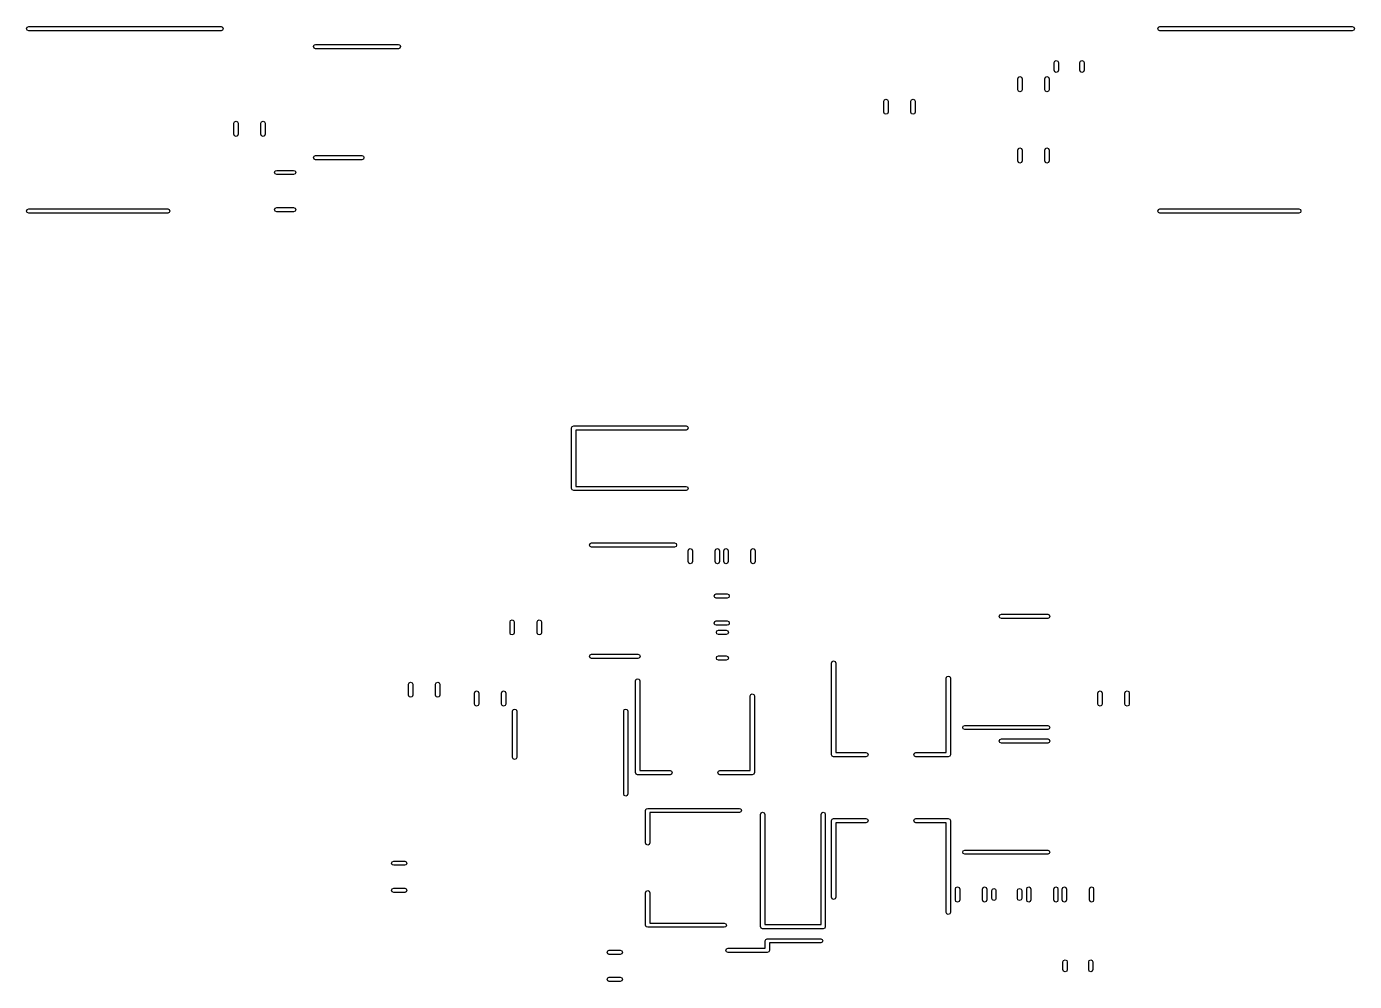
# Model space of a CAD drawing. Extents: x -2.59 to 3.11, y -1.11 to 1.37.
# Drawn here: x -1.191 to 0.276, y 0.091 to 1.146 of the extents above; entities that cross this region are included whole.
import ezdxf

# ---------------------------------------------------------------- set-up
doc = ezdxf.new("R2010")
doc.units = 0
doc.header["$MEASUREMENT"] = 0
doc.layers.add('BLACK', color=7, linetype='CONTINUOUS')

msp = doc.modelspace()

# ---------------------------------------------------------------- linework, layer by layer
at = {"layer": 'BLACK', "linetype": 'CONTINUOUS'}
for p, q in [((-1.1913, 1.1441), (-1.1906, 1.1458)), ((-1.1906, 1.1458), (-1.189, 1.1465)), ((-1.189, 1.1465), (-0.9764, 1.1465)), ((-0.9764, 1.1465), (-0.9747, 1.1458)), ((-0.9747, 1.1458), (-0.974, 1.1441)), ((0.0587, 1.1441), (0.0594, 1.1458)), ((0.0594, 1.1458), (0.061, 1.1465)), ((0.061, 1.1465), (0.2736, 1.1465)), ((0.2736, 1.1465), (0.2753, 1.1458)), ((0.2753, 1.1458), (0.276, 1.1441)), ((-1.1906, 1.1424), (-1.1913, 1.1441)), ((-1.189, 1.1417), (-1.1906, 1.1424)), ((-0.9764, 1.1417), (-1.189, 1.1417)), ((-0.9747, 1.1424), (-0.9764, 1.1417)), ((-0.974, 1.1441), (-0.9747, 1.1424)), ((0.0594, 1.1424), (0.0587, 1.1441)), ((0.061, 1.1417), (0.0594, 1.1424)), ((0.2736, 1.1417), (0.061, 1.1417)), ((0.2753, 1.1424), (0.2736, 1.1417)), ((0.276, 1.1441), (0.2753, 1.1424)), ((-0.8744, 1.1244), (-0.8737, 1.1261)), ((-0.8737, 1.1227), (-0.8744, 1.1244)), ((-0.8737, 1.1261), (-0.872, 1.1268)), ((-0.872, 1.122), (-0.8737, 1.1227)), ((-0.872, 1.1268), (-0.7805, 1.1268)), ((-0.7805, 1.122), (-0.872, 1.122)), ((-0.7805, 1.1268), (-0.7788, 1.1261)), ((-0.7788, 1.1227), (-0.7805, 1.122)), ((-0.7788, 1.1261), (-0.7782, 1.1244)), ((-0.7782, 1.1244), (-0.7788, 1.1227)), ((-0.0559, 1.1066), (-0.0552, 1.1083)), ((-0.0559, 1.0981), (-0.0559, 1.1066)), ((-0.0552, 1.1083), (-0.0535, 1.109)), ((-0.0535, 1.109), (-0.0519, 1.1083)), ((-0.0519, 1.1083), (-0.0512, 1.1066)), ((-0.0512, 1.1066), (-0.0512, 1.0981)), ((-0.0276, 1.1066), (-0.0269, 1.1083)), ((-0.0276, 1.0981), (-0.0276, 1.1066)), ((-0.0269, 1.1083), (-0.0252, 1.109)), ((-0.0252, 1.109), (-0.0235, 1.1083)), ((-0.0235, 1.1083), (-0.0228, 1.1066)), ((-0.0228, 1.1066), (-0.0228, 1.0981)), ((-0.0961, 1.0887), (-0.0954, 1.0904)), ((-0.0961, 1.0766), (-0.0961, 1.0887)), ((-0.0954, 1.0904), (-0.0937, 1.0911)), ((-0.0937, 1.0911), (-0.092, 1.0904)), ((-0.092, 1.0904), (-0.0913, 1.0887)), ((-0.0913, 1.0887), (-0.0913, 1.0766)), ((-0.0661, 1.0887), (-0.0654, 1.0904)), ((-0.0661, 1.0766), (-0.0661, 1.0887)), ((-0.0654, 1.0904), (-0.0638, 1.0911)), ((-0.0638, 1.0911), (-0.0621, 1.0904)), ((-0.0621, 1.0904), (-0.0614, 1.0887)), ((-0.0614, 1.0887), (-0.0614, 1.0766)), ((-0.0552, 1.0964), (-0.0559, 1.0981)), ((-0.0535, 1.0958), (-0.0552, 1.0964)), ((-0.0519, 1.0964), (-0.0535, 1.0958)), ((-0.0512, 1.0981), (-0.0519, 1.0964)), ((-0.0269, 1.0964), (-0.0276, 1.0981)), ((-0.0252, 1.0958), (-0.0269, 1.0964)), ((-0.0235, 1.0964), (-0.0252, 1.0958)), ((-0.0228, 1.0981), (-0.0235, 1.0964)), ((-0.0954, 1.075), (-0.0961, 1.0766)), ((-0.0937, 1.0743), (-0.0954, 1.075)), ((-0.092, 1.075), (-0.0937, 1.0743)), ((-0.0913, 1.0766), (-0.092, 1.075)), ((-0.0654, 1.075), (-0.0661, 1.0766)), ((-0.0638, 1.0743), (-0.0654, 1.075)), ((-0.0621, 1.075), (-0.0638, 1.0743)), ((-0.0614, 1.0766), (-0.0621, 1.075)), ((-0.2441, 1.0639), (-0.2434, 1.0656)), ((-0.2441, 1.0518), (-0.2441, 1.0639)), ((-0.2434, 1.0656), (-0.2417, 1.0663)), ((-0.2417, 1.0663), (-0.2401, 1.0656)), ((-0.2401, 1.0656), (-0.2394, 1.0639)), ((-0.2394, 1.0639), (-0.2394, 1.0518)), ((-0.2142, 1.0639), (-0.2135, 1.0656)), ((-0.2142, 1.0518), (-0.2142, 1.0639)), ((-0.2135, 1.0656), (-0.2118, 1.0663)), ((-0.2118, 1.0663), (-0.2101, 1.0656)), ((-0.2101, 1.0656), (-0.2094, 1.0639)), ((-0.2094, 1.0639), (-0.2094, 1.0518)), ((-0.9615, 1.0412), (-0.9598, 1.0419)), ((-0.9598, 1.0419), (-0.9582, 1.0412)), ((-0.9316, 1.0412), (-0.9299, 1.0419)), ((-0.9299, 1.0419), (-0.9283, 1.0412)), ((-0.2434, 1.0501), (-0.2441, 1.0518)), ((-0.2417, 1.0495), (-0.2434, 1.0501)), ((-0.2401, 1.0501), (-0.2417, 1.0495)), ((-0.2394, 1.0518), (-0.2401, 1.0501)), ((-0.2135, 1.0501), (-0.2142, 1.0518)), ((-0.2118, 1.0495), (-0.2135, 1.0501)), ((-0.2101, 1.0501), (-0.2118, 1.0495)), ((-0.2094, 1.0518), (-0.2101, 1.0501)), ((-0.9622, 1.0395), (-0.9615, 1.0412)), ((-0.9622, 1.0274), (-0.9622, 1.0395)), ((-0.9615, 1.0257), (-0.9622, 1.0274)), ((-0.9582, 1.0412), (-0.9575, 1.0395)), ((-0.9575, 1.0274), (-0.9582, 1.0257)), ((-0.9575, 1.0395), (-0.9575, 1.0274)), ((-0.9323, 1.0395), (-0.9316, 1.0412)), ((-0.9323, 1.0274), (-0.9323, 1.0395)), ((-0.9316, 1.0257), (-0.9323, 1.0274)), ((-0.9283, 1.0412), (-0.9276, 1.0395)), ((-0.9276, 1.0274), (-0.9283, 1.0257)), ((-0.9276, 1.0395), (-0.9276, 1.0274)), ((-0.9598, 1.0251), (-0.9615, 1.0257)), ((-0.9582, 1.0257), (-0.9598, 1.0251)), ((-0.9299, 1.0251), (-0.9316, 1.0257)), ((-0.9283, 1.0257), (-0.9299, 1.0251)), ((-0.8744, 1.0016), (-0.8737, 1.0032)), ((-0.8737, 0.9999), (-0.8744, 1.0016)), ((-0.8737, 1.0032), (-0.872, 1.0039)), ((-0.872, 0.9992), (-0.8737, 0.9999)), ((-0.872, 1.0039), (-0.8209, 1.0039)), ((-0.8209, 0.9992), (-0.872, 0.9992)), ((-0.8209, 1.0039), (-0.8192, 1.0032)), ((-0.8192, 0.9999), (-0.8209, 0.9992)), ((-0.8192, 1.0032), (-0.8185, 1.0016)), ((-0.8185, 1.0016), (-0.8192, 0.9999)), ((-0.0961, 1.01), (-0.0954, 1.0117)), ((-0.0961, 0.9979), (-0.0961, 1.01)), ((-0.0954, 0.9962), (-0.0961, 0.9979)), ((-0.0954, 1.0117), (-0.0937, 1.0124)), ((-0.0937, 1.0124), (-0.092, 1.0117)), ((-0.092, 1.0117), (-0.0913, 1.01)), ((-0.0913, 0.9979), (-0.092, 0.9962)), ((-0.0913, 1.01), (-0.0913, 0.9979)), ((-0.0661, 1.01), (-0.0654, 1.0117)), ((-0.0661, 0.9979), (-0.0661, 1.01)), ((-0.0654, 0.9962), (-0.0661, 0.9979)), ((-0.0654, 1.0117), (-0.0638, 1.0124)), ((-0.0638, 1.0124), (-0.0621, 1.0117)), ((-0.0621, 1.0117), (-0.0614, 1.01)), ((-0.0614, 0.9979), (-0.0621, 0.9962)), ((-0.0614, 1.01), (-0.0614, 0.9979)), ((-0.9172, 0.9851), (-0.9165, 0.9868)), ((-0.9165, 0.9835), (-0.9172, 0.9851)), ((-0.9165, 0.9868), (-0.9149, 0.9875)), ((-0.9149, 0.9828), (-0.9165, 0.9835)), ((-0.9149, 0.9875), (-0.8962, 0.9875)), ((-0.8962, 0.9875), (-0.8945, 0.9868)), ((-0.8945, 0.9835), (-0.8962, 0.9828)), ((-0.8945, 0.9868), (-0.8938, 0.9851)), ((-0.8938, 0.9851), (-0.8945, 0.9835)), ((-0.0937, 0.9955), (-0.0954, 0.9962)), ((-0.092, 0.9962), (-0.0937, 0.9955)), ((-0.0638, 0.9955), (-0.0654, 0.9962)), ((-0.0621, 0.9962), (-0.0638, 0.9955)), ((-0.8962, 0.9828), (-0.9149, 0.9828)), ((-1.1913, 0.9425), (-1.1906, 0.9442)), ((-1.1906, 0.9408), (-1.1913, 0.9425)), ((-1.1906, 0.9442), (-1.189, 0.9449)), ((-1.189, 0.9402), (-1.1906, 0.9408)), ((-1.189, 0.9449), (-1.0354, 0.9449)), ((-1.0354, 0.9402), (-1.189, 0.9402)), ((-1.0354, 0.9449), (-1.0338, 0.9442)), ((-1.0338, 0.9408), (-1.0354, 0.9402)), ((-1.0338, 0.9442), (-1.0331, 0.9425)), ((-1.0331, 0.9425), (-1.0338, 0.9408)), ((-0.9172, 0.944), (-0.9165, 0.9457)), ((-0.9165, 0.9423), (-0.9172, 0.944)), ((-0.9165, 0.9457), (-0.9149, 0.9464)), ((-0.9149, 0.9416), (-0.9165, 0.9423)), ((-0.9149, 0.9464), (-0.8962, 0.9464)), ((-0.8962, 0.9416), (-0.9149, 0.9416)), ((-0.8962, 0.9464), (-0.8945, 0.9457)), ((-0.8945, 0.9423), (-0.8962, 0.9416)), ((-0.8945, 0.9457), (-0.8938, 0.944)), ((-0.8938, 0.944), (-0.8945, 0.9423)), ((0.0587, 0.9425), (0.0594, 0.9442)), ((0.0594, 0.9408), (0.0587, 0.9425)), ((0.0594, 0.9442), (0.061, 0.9449)), ((0.061, 0.9402), (0.0594, 0.9408)), ((0.061, 0.9449), (0.2146, 0.9449)), ((0.2146, 0.9402), (0.061, 0.9402)), ((0.2146, 0.9449), (0.2162, 0.9442)), ((0.2162, 0.9408), (0.2146, 0.9402)), ((0.2162, 0.9442), (0.2169, 0.9425)), ((0.2169, 0.9425), (0.2162, 0.9408)), ((-0.589, 0.7028), (-0.5883, 0.7044)), ((-0.5883, 0.7044), (-0.5866, 0.7051)), ((-0.5866, 0.7051), (-0.4626, 0.7051)), ((-0.4626, 0.7051), (-0.4609, 0.7044)), ((-0.4609, 0.7044), (-0.4602, 0.7028)), ((-0.589, 0.6358), (-0.589, 0.7028)), ((-0.4626, 0.7004), (-0.5843, 0.7004)), ((-0.5843, 0.7004), (-0.5843, 0.6382)), ((-0.4609, 0.7011), (-0.4626, 0.7004)), ((-0.4602, 0.7028), (-0.4609, 0.7011)), ((-0.5883, 0.6342), (-0.589, 0.6358)), ((-0.5866, 0.6335), (-0.5883, 0.6342)), ((-0.4626, 0.6335), (-0.5866, 0.6335)), ((-0.5843, 0.6382), (-0.4626, 0.6382)), ((-0.4626, 0.6382), (-0.4609, 0.6375)), ((-0.4609, 0.6342), (-0.4626, 0.6335)), ((-0.4609, 0.6375), (-0.4602, 0.6358)), ((-0.4602, 0.6358), (-0.4609, 0.6342)), ((-0.5693, 0.5732), (-0.5686, 0.5749)), ((-0.5686, 0.5716), (-0.5693, 0.5732)), ((-0.5686, 0.5749), (-0.5669, 0.5756)), ((-0.5669, 0.5756), (-0.4754, 0.5756)), ((-0.4754, 0.5756), (-0.4737, 0.5749)), ((-0.4737, 0.5749), (-0.473, 0.5732)), ((-0.473, 0.5732), (-0.4737, 0.5716)), ((-0.5669, 0.5709), (-0.5686, 0.5716)), ((-0.4754, 0.5709), (-0.5669, 0.5709)), ((-0.4737, 0.5716), (-0.4754, 0.5709)), ((-0.4602, 0.5671), (-0.4595, 0.5687)), ((-0.4602, 0.555), (-0.4602, 0.5671)), ((-0.4595, 0.5687), (-0.4579, 0.5694)), ((-0.4579, 0.5694), (-0.4562, 0.5687)), ((-0.4562, 0.5687), (-0.4555, 0.5671)), ((-0.4555, 0.5671), (-0.4555, 0.555)), ((-0.4303, 0.5671), (-0.4296, 0.5687)), ((-0.4303, 0.555), (-0.4303, 0.5671)), ((-0.4296, 0.5687), (-0.428, 0.5694)), ((-0.428, 0.5694), (-0.4263, 0.5687)), ((-0.4263, 0.5687), (-0.4256, 0.5671)), ((-0.4256, 0.5671), (-0.4256, 0.555)), ((-0.4209, 0.5671), (-0.4202, 0.5687)), ((-0.4209, 0.555), (-0.4209, 0.5671)), ((-0.4202, 0.5687), (-0.4185, 0.5694)), ((-0.4185, 0.5694), (-0.4168, 0.5687)), ((-0.4168, 0.5687), (-0.4161, 0.5671)), ((-0.4161, 0.5671), (-0.4161, 0.555)), ((-0.3909, 0.5671), (-0.3903, 0.5687)), ((-0.3909, 0.555), (-0.3909, 0.5671)), ((-0.3903, 0.5687), (-0.3886, 0.5694)), ((-0.3886, 0.5694), (-0.3869, 0.5687)), ((-0.3869, 0.5687), (-0.3862, 0.5671)), ((-0.3862, 0.5671), (-0.3862, 0.555)), ((-0.4595, 0.5533), (-0.4602, 0.555)), ((-0.4579, 0.5526), (-0.4595, 0.5533)), ((-0.4562, 0.5533), (-0.4579, 0.5526)), ((-0.4555, 0.555), (-0.4562, 0.5533)), ((-0.4296, 0.5533), (-0.4303, 0.555)), ((-0.428, 0.5526), (-0.4296, 0.5533)), ((-0.4263, 0.5533), (-0.428, 0.5526)), ((-0.4256, 0.555), (-0.4263, 0.5533)), ((-0.4202, 0.5533), (-0.4209, 0.555)), ((-0.4185, 0.5526), (-0.4202, 0.5533)), ((-0.4168, 0.5533), (-0.4185, 0.5526)), ((-0.4161, 0.555), (-0.4168, 0.5533)), ((-0.3903, 0.5533), (-0.3909, 0.555)), ((-0.3886, 0.5526), (-0.3903, 0.5533)), ((-0.3869, 0.5533), (-0.3886, 0.5526)), ((-0.3862, 0.555), (-0.3869, 0.5533)), ((-0.4316, 0.5169), (-0.4309, 0.5186)), ((-0.4309, 0.5153), (-0.4316, 0.5169)), ((-0.4309, 0.5186), (-0.4293, 0.5193)), ((-0.4293, 0.5146), (-0.4309, 0.5153)), ((-0.4293, 0.5193), (-0.4172, 0.5193)), ((-0.4172, 0.5146), (-0.4293, 0.5146)), ((-0.4172, 0.5193), (-0.4155, 0.5186)), ((-0.4155, 0.5153), (-0.4172, 0.5146)), ((-0.4155, 0.5186), (-0.4148, 0.5169)), ((-0.4148, 0.5169), (-0.4155, 0.5153)), ((-0.6571, 0.4883), (-0.6564, 0.49)), ((-0.6571, 0.4762), (-0.6571, 0.4883)), ((-0.6564, 0.49), (-0.6547, 0.4907)), ((-0.6547, 0.4907), (-0.6531, 0.49)), ((-0.6531, 0.49), (-0.6524, 0.4883)), ((-0.6524, 0.4883), (-0.6524, 0.4762)), ((-0.6272, 0.4883), (-0.6265, 0.49)), ((-0.6272, 0.4762), (-0.6272, 0.4883)), ((-0.6265, 0.49), (-0.6248, 0.4907)), ((-0.6248, 0.4907), (-0.6231, 0.49)), ((-0.6231, 0.49), (-0.6224, 0.4883)), ((-0.6224, 0.4883), (-0.6224, 0.4762)), ((-0.4316, 0.487), (-0.4309, 0.4887)), ((-0.4309, 0.4853), (-0.4316, 0.487)), ((-0.4309, 0.4887), (-0.4293, 0.4894)), ((-0.4293, 0.4846), (-0.4309, 0.4853)), ((-0.4293, 0.4894), (-0.4172, 0.4894)), ((-0.4172, 0.4846), (-0.4293, 0.4846)), ((-0.4172, 0.4894), (-0.4155, 0.4887)), ((-0.4155, 0.4853), (-0.4172, 0.4846)), ((-0.4155, 0.4887), (-0.4148, 0.487)), ((-0.4148, 0.487), (-0.4155, 0.4853)), ((-0.1165, 0.4945), (-0.1158, 0.4962)), ((-0.1158, 0.4928), (-0.1165, 0.4945)), ((-0.1158, 0.4962), (-0.1142, 0.4969)), ((-0.1142, 0.4921), (-0.1158, 0.4928)), ((-0.1142, 0.4969), (-0.063, 0.4969)), ((-0.063, 0.4921), (-0.1142, 0.4921)), ((-0.063, 0.4969), (-0.0613, 0.4962)), ((-0.0613, 0.4928), (-0.063, 0.4921)), ((-0.0613, 0.4962), (-0.0606, 0.4945)), ((-0.0606, 0.4945), (-0.0613, 0.4928)), ((-0.6564, 0.4746), (-0.6571, 0.4762)), ((-0.6547, 0.4739), (-0.6564, 0.4746)), ((-0.6531, 0.4746), (-0.6547, 0.4739)), ((-0.6524, 0.4762), (-0.6531, 0.4746)), ((-0.6265, 0.4746), (-0.6272, 0.4762)), ((-0.6248, 0.4739), (-0.6265, 0.4746)), ((-0.6231, 0.4746), (-0.6248, 0.4739)), ((-0.6224, 0.4762), (-0.6231, 0.4746)), ((-0.429, 0.4768), (-0.4284, 0.4784)), ((-0.4284, 0.4751), (-0.429, 0.4768)), ((-0.4284, 0.4784), (-0.4267, 0.4791)), ((-0.4267, 0.4744), (-0.4284, 0.4751)), ((-0.4267, 0.4791), (-0.4182, 0.4791)), ((-0.4182, 0.4744), (-0.4267, 0.4744)), ((-0.4182, 0.4791), (-0.4165, 0.4784)), ((-0.4165, 0.4751), (-0.4182, 0.4744)), ((-0.4165, 0.4784), (-0.4158, 0.4768)), ((-0.4158, 0.4768), (-0.4165, 0.4751)), ((-0.5693, 0.4504), (-0.5686, 0.4521)), ((-0.5686, 0.4487), (-0.5693, 0.4504)), ((-0.5686, 0.4521), (-0.5669, 0.4528)), ((-0.5669, 0.448), (-0.5686, 0.4487)), ((-0.5669, 0.4528), (-0.5157, 0.4528)), ((-0.5157, 0.448), (-0.5669, 0.448)), ((-0.5157, 0.4528), (-0.5141, 0.4521)), ((-0.5141, 0.4487), (-0.5157, 0.448)), ((-0.5141, 0.4521), (-0.5134, 0.4504)), ((-0.5134, 0.4504), (-0.5141, 0.4487)), ((-0.429, 0.4484), (-0.4284, 0.4501)), ((-0.4284, 0.4468), (-0.429, 0.4484)), ((-0.4284, 0.4501), (-0.4267, 0.4508)), ((-0.4267, 0.4461), (-0.4284, 0.4468)), ((-0.4267, 0.4508), (-0.4182, 0.4508)), ((-0.4182, 0.4461), (-0.4267, 0.4461)), ((-0.4182, 0.4508), (-0.4165, 0.4501)), ((-0.4165, 0.4468), (-0.4182, 0.4461)), ((-0.4165, 0.4501), (-0.4158, 0.4484)), ((-0.4158, 0.4484), (-0.4165, 0.4468)), ((-0.302, 0.4429), (-0.3013, 0.4446)), ((-0.302, 0.3415), (-0.302, 0.4429)), ((-0.3013, 0.4446), (-0.2996, 0.4453)), ((-0.2996, 0.4453), (-0.2979, 0.4446)), ((-0.2979, 0.4446), (-0.2972, 0.4429)), ((-0.2972, 0.4429), (-0.2972, 0.3439)), ((-0.5178, 0.4249), (-0.5161, 0.4256)), ((-0.5161, 0.4256), (-0.5145, 0.4249)), ((-0.1752, 0.4262), (-0.1745, 0.4279)), ((-0.1752, 0.3439), (-0.1752, 0.4262)), ((-0.1745, 0.4279), (-0.1728, 0.4285)), ((-0.1728, 0.4285), (-0.1712, 0.4279)), ((-0.1712, 0.4279), (-0.1705, 0.4262)), ((-0.1705, 0.4262), (-0.1705, 0.3415)), ((-0.7693, 0.4194), (-0.7686, 0.4211)), ((-0.7693, 0.4073), (-0.7693, 0.4194)), ((-0.7686, 0.4211), (-0.7669, 0.4218)), ((-0.7669, 0.4218), (-0.7653, 0.4211)), ((-0.7653, 0.4211), (-0.7646, 0.4194)), ((-0.7646, 0.4194), (-0.7646, 0.4073)), ((-0.7394, 0.4194), (-0.7387, 0.4211)), ((-0.7394, 0.4073), (-0.7394, 0.4194)), ((-0.7387, 0.4211), (-0.737, 0.4218)), ((-0.737, 0.4218), (-0.7353, 0.4211)), ((-0.7353, 0.4211), (-0.7346, 0.4194)), ((-0.7346, 0.4194), (-0.7346, 0.4073)), ((-0.6965, 0.4096), (-0.6958, 0.4113)), ((-0.6958, 0.4113), (-0.6941, 0.412)), ((-0.6941, 0.412), (-0.6924, 0.4113)), ((-0.6924, 0.4113), (-0.6917, 0.4096)), ((-0.6665, 0.4096), (-0.6658, 0.4113)), ((-0.6658, 0.4113), (-0.6642, 0.412)), ((-0.6642, 0.412), (-0.6625, 0.4113)), ((-0.6625, 0.4113), (-0.6618, 0.4096)), ((-0.5185, 0.4232), (-0.5178, 0.4249)), ((-0.5185, 0.3219), (-0.5185, 0.4232)), ((-0.5145, 0.4249), (-0.5138, 0.4232)), ((-0.5138, 0.4232), (-0.5138, 0.3242)), ((-0.0075, 0.4096), (-0.0068, 0.4113)), ((-0.0068, 0.4113), (-0.0051, 0.412)), ((-0.0051, 0.412), (-0.0034, 0.4113)), ((-0.0034, 0.4113), (-0.0028, 0.4096)), ((0.0224, 0.4096), (0.0231, 0.4113)), ((0.0231, 0.4113), (0.0248, 0.412)), ((0.0248, 0.412), (0.0265, 0.4113)), ((0.0265, 0.4113), (0.0272, 0.4096)), ((-0.7686, 0.4057), (-0.7693, 0.4073)), ((-0.7669, 0.405), (-0.7686, 0.4057)), ((-0.7653, 0.4057), (-0.7669, 0.405)), ((-0.7646, 0.4073), (-0.7653, 0.4057)), ((-0.7387, 0.4057), (-0.7394, 0.4073)), ((-0.737, 0.405), (-0.7387, 0.4057)), ((-0.7353, 0.4057), (-0.737, 0.405)), ((-0.7346, 0.4073), (-0.7353, 0.4057)), ((-0.6965, 0.3975), (-0.6965, 0.4096)), ((-0.6958, 0.3958), (-0.6965, 0.3975)), ((-0.6917, 0.3975), (-0.6924, 0.3958)), ((-0.6917, 0.4096), (-0.6917, 0.3975)), ((-0.6665, 0.3975), (-0.6665, 0.4096)), ((-0.6658, 0.3958), (-0.6665, 0.3975)), ((-0.6618, 0.3975), (-0.6625, 0.3958)), ((-0.6618, 0.4096), (-0.6618, 0.3975)), ((-0.3917, 0.4065), (-0.391, 0.4082)), ((-0.3917, 0.3242), (-0.3917, 0.4065)), ((-0.391, 0.4082), (-0.3894, 0.4089)), ((-0.3894, 0.4089), (-0.3877, 0.4082)), ((-0.3877, 0.4082), (-0.387, 0.4065)), ((-0.387, 0.4065), (-0.387, 0.3219)), ((-0.0075, 0.3975), (-0.0075, 0.4096)), ((-0.0068, 0.3958), (-0.0075, 0.3975)), ((-0.0028, 0.3975), (-0.0034, 0.3958)), ((-0.0028, 0.4096), (-0.0028, 0.3975)), ((0.0224, 0.3975), (0.0224, 0.4096)), ((0.0231, 0.3958), (0.0224, 0.3975)), ((0.0272, 0.3975), (0.0265, 0.3958)), ((0.0272, 0.4096), (0.0272, 0.3975)), ((-0.6941, 0.3951), (-0.6958, 0.3958)), ((-0.6924, 0.3958), (-0.6941, 0.3951)), ((-0.6642, 0.3951), (-0.6658, 0.3958)), ((-0.6625, 0.3958), (-0.6642, 0.3951)), ((-0.6543, 0.3898), (-0.6536, 0.3914)), ((-0.6543, 0.3386), (-0.6543, 0.3898)), ((-0.6536, 0.3914), (-0.652, 0.3921)), ((-0.652, 0.3921), (-0.6503, 0.3914)), ((-0.6503, 0.3914), (-0.6496, 0.3898)), ((-0.6496, 0.3898), (-0.6496, 0.3386)), ((-0.5315, 0.3898), (-0.5308, 0.3914)), ((-0.5315, 0.2982), (-0.5315, 0.3898)), ((-0.5308, 0.3914), (-0.5291, 0.3921)), ((-0.5291, 0.3921), (-0.5275, 0.3914)), ((-0.5275, 0.3914), (-0.5268, 0.3898)), ((-0.5268, 0.3898), (-0.5268, 0.2982)), ((-0.0051, 0.3951), (-0.0068, 0.3958)), ((-0.0034, 0.3958), (-0.0051, 0.3951)), ((0.0248, 0.3951), (0.0231, 0.3958)), ((0.0265, 0.3958), (0.0248, 0.3951)), ((-0.1569, 0.3717), (-0.1562, 0.3733)), ((-0.1562, 0.37), (-0.1569, 0.3717)), ((-0.1562, 0.3733), (-0.1545, 0.374)), ((-0.1545, 0.3693), (-0.1562, 0.37)), ((-0.1545, 0.374), (-0.063, 0.374)), ((-0.063, 0.3693), (-0.1545, 0.3693)), ((-0.063, 0.374), (-0.0613, 0.3733)), ((-0.0613, 0.37), (-0.063, 0.3693)), ((-0.0613, 0.3733), (-0.0606, 0.3717)), ((-0.0606, 0.3717), (-0.0613, 0.37)), ((-0.1165, 0.3567), (-0.1158, 0.3584)), ((-0.1158, 0.355), (-0.1165, 0.3567)), ((-0.1158, 0.3584), (-0.1142, 0.3591)), ((-0.1142, 0.3543), (-0.1158, 0.355)), ((-0.1142, 0.3591), (-0.063, 0.3591)), ((-0.063, 0.3543), (-0.1142, 0.3543)), ((-0.063, 0.3591), (-0.0613, 0.3584)), ((-0.0613, 0.355), (-0.063, 0.3543)), ((-0.0613, 0.3584), (-0.0606, 0.3567)), ((-0.0606, 0.3567), (-0.0613, 0.355)), ((-0.6536, 0.3369), (-0.6543, 0.3386)), ((-0.6496, 0.3386), (-0.6503, 0.3369)), ((-0.3013, 0.3399), (-0.302, 0.3415)), ((-0.2996, 0.3392), (-0.3013, 0.3399)), ((-0.2638, 0.3392), (-0.2996, 0.3392)), ((-0.2972, 0.3439), (-0.2638, 0.3439)), ((-0.2638, 0.3439), (-0.2621, 0.3432)), ((-0.2621, 0.3399), (-0.2638, 0.3392)), ((-0.2621, 0.3432), (-0.2614, 0.3415)), ((-0.2614, 0.3415), (-0.2621, 0.3399)), ((-0.211, 0.3415), (-0.2103, 0.3432)), ((-0.2103, 0.3399), (-0.211, 0.3415)), ((-0.2103, 0.3432), (-0.2087, 0.3439)), ((-0.2087, 0.3392), (-0.2103, 0.3399)), ((-0.2087, 0.3439), (-0.1752, 0.3439)), ((-0.1728, 0.3392), (-0.2087, 0.3392)), ((-0.1712, 0.3399), (-0.1728, 0.3392)), ((-0.1705, 0.3415), (-0.1712, 0.3399)), ((-0.652, 0.3362), (-0.6536, 0.3369)), ((-0.6503, 0.3369), (-0.652, 0.3362)), ((-0.5138, 0.3242), (-0.4803, 0.3242)), ((-0.4803, 0.3242), (-0.4786, 0.3235)), ((-0.4786, 0.3235), (-0.478, 0.3219)), ((-0.4276, 0.3219), (-0.4269, 0.3235)), ((-0.4269, 0.3235), (-0.4252, 0.3242)), ((-0.4252, 0.3242), (-0.3917, 0.3242)), ((-0.5178, 0.3202), (-0.5185, 0.3219)), ((-0.5161, 0.3195), (-0.5178, 0.3202)), ((-0.4803, 0.3195), (-0.5161, 0.3195)), ((-0.4786, 0.3202), (-0.4803, 0.3195)), ((-0.478, 0.3219), (-0.4786, 0.3202)), ((-0.4269, 0.3202), (-0.4276, 0.3219)), ((-0.4252, 0.3195), (-0.4269, 0.3202)), ((-0.3894, 0.3195), (-0.4252, 0.3195)), ((-0.3877, 0.3202), (-0.3894, 0.3195)), ((-0.387, 0.3219), (-0.3877, 0.3202)), ((-0.5308, 0.2966), (-0.5315, 0.2982)), ((-0.5291, 0.2959), (-0.5308, 0.2966)), ((-0.5275, 0.2966), (-0.5291, 0.2959)), ((-0.5268, 0.2982), (-0.5275, 0.2966)), ((-0.5073, 0.2799), (-0.5066, 0.2816)), ((-0.5073, 0.2441), (-0.5073, 0.2799)), ((-0.5066, 0.2816), (-0.5049, 0.2823)), ((-0.5049, 0.2823), (-0.4035, 0.2823)), ((-0.4035, 0.2823), (-0.4019, 0.2816)), ((-0.4019, 0.2816), (-0.4012, 0.2799)), ((-0.4012, 0.2799), (-0.4019, 0.2783)), ((-0.4035, 0.2776), (-0.5026, 0.2776)), ((-0.5026, 0.2776), (-0.5026, 0.2441)), ((-0.4019, 0.2783), (-0.4035, 0.2776)), ((-0.3803, 0.2756), (-0.3796, 0.2773)), ((-0.3803, 0.1516), (-0.3803, 0.2756)), ((-0.3796, 0.2773), (-0.378, 0.278)), ((-0.378, 0.278), (-0.3763, 0.2773)), ((-0.3763, 0.2773), (-0.3756, 0.2756)), ((-0.3756, 0.2756), (-0.3756, 0.1539)), ((-0.3134, 0.2756), (-0.3127, 0.2773)), ((-0.3134, 0.1539), (-0.3134, 0.2756)), ((-0.3127, 0.2773), (-0.311, 0.278)), ((-0.311, 0.278), (-0.3094, 0.2773)), ((-0.3094, 0.2773), (-0.3087, 0.2756)), ((-0.3087, 0.2756), (-0.3087, 0.1516)), ((-0.302, 0.2687), (-0.3013, 0.2704)), ((-0.302, 0.1841), (-0.302, 0.2687)), ((-0.3013, 0.2704), (-0.2996, 0.2711)), ((-0.2996, 0.2711), (-0.2638, 0.2711)), ((-0.2638, 0.2663), (-0.2972, 0.2663)), ((-0.2972, 0.2663), (-0.2972, 0.1841)), ((-0.2638, 0.2711), (-0.2621, 0.2704)), ((-0.2621, 0.267), (-0.2638, 0.2663)), ((-0.2621, 0.2704), (-0.2614, 0.2687)), ((-0.2614, 0.2687), (-0.2621, 0.267)), ((-0.211, 0.2687), (-0.2103, 0.2704)), ((-0.2103, 0.267), (-0.211, 0.2687)), ((-0.2103, 0.2704), (-0.2087, 0.2711)), ((-0.2087, 0.2663), (-0.2103, 0.267)), ((-0.2087, 0.2711), (-0.1728, 0.2711)), ((-0.1752, 0.2663), (-0.2087, 0.2663)), ((-0.1752, 0.1673), (-0.1752, 0.2663)), ((-0.1728, 0.2711), (-0.1712, 0.2704)), ((-0.1712, 0.2704), (-0.1705, 0.2687)), ((-0.1705, 0.2687), (-0.1705, 0.1673)), ((-0.5066, 0.2424), (-0.5073, 0.2441)), ((-0.5049, 0.2417), (-0.5066, 0.2424)), ((-0.5033, 0.2424), (-0.5049, 0.2417)), ((-0.5026, 0.2441), (-0.5033, 0.2424)), ((-0.1569, 0.2339), (-0.1562, 0.2355)), ((-0.1562, 0.2355), (-0.1545, 0.2362)), ((-0.1545, 0.2362), (-0.063, 0.2362)), ((-0.063, 0.2362), (-0.0613, 0.2355)), ((-0.0613, 0.2355), (-0.0606, 0.2339)), ((-0.7879, 0.2217), (-0.7872, 0.2233)), ((-0.7872, 0.22), (-0.7879, 0.2217)), ((-0.7872, 0.2233), (-0.7856, 0.224)), ((-0.7856, 0.224), (-0.7735, 0.224)), ((-0.7735, 0.224), (-0.7718, 0.2233)), ((-0.7718, 0.2233), (-0.7711, 0.2217)), ((-0.7711, 0.2217), (-0.7718, 0.22)), ((-0.1562, 0.2322), (-0.1569, 0.2339)), ((-0.1545, 0.2315), (-0.1562, 0.2322)), ((-0.063, 0.2315), (-0.1545, 0.2315)), ((-0.0613, 0.2322), (-0.063, 0.2315)), ((-0.0606, 0.2339), (-0.0613, 0.2322)), ((-0.7856, 0.2193), (-0.7872, 0.22)), ((-0.7735, 0.2193), (-0.7856, 0.2193)), ((-0.7718, 0.22), (-0.7735, 0.2193)), ((-0.7879, 0.1917), (-0.7872, 0.1934)), ((-0.7872, 0.1901), (-0.7879, 0.1917)), ((-0.7872, 0.1934), (-0.7856, 0.1941)), ((-0.7856, 0.1941), (-0.7735, 0.1941)), ((-0.7735, 0.1941), (-0.7718, 0.1934)), ((-0.7718, 0.1934), (-0.7711, 0.1917)), ((-0.7711, 0.1917), (-0.7718, 0.1901)), ((-0.5066, 0.1906), (-0.5049, 0.1913)), ((-0.5049, 0.1913), (-0.5033, 0.1906)), ((-0.165, 0.1931), (-0.1643, 0.1947)), ((-0.165, 0.181), (-0.165, 0.1931)), ((-0.1643, 0.1947), (-0.1626, 0.1954)), ((-0.1626, 0.1954), (-0.1609, 0.1947)), ((-0.1609, 0.1947), (-0.1602, 0.1931)), ((-0.1602, 0.1931), (-0.1602, 0.181)), ((-0.135, 0.1931), (-0.1343, 0.1947)), ((-0.135, 0.181), (-0.135, 0.1931)), ((-0.1343, 0.1947), (-0.1327, 0.1954)), ((-0.1327, 0.1954), (-0.131, 0.1947)), ((-0.131, 0.1947), (-0.1303, 0.1931)), ((-0.1303, 0.1931), (-0.1303, 0.181)), ((-0.1248, 0.1913), (-0.1241, 0.1929)), ((-0.1248, 0.1828), (-0.1248, 0.1913)), ((-0.1241, 0.1929), (-0.1224, 0.1936)), ((-0.1224, 0.1936), (-0.1208, 0.1929)), ((-0.1208, 0.1929), (-0.1201, 0.1913)), ((-0.1201, 0.1913), (-0.1201, 0.1828)), ((-0.0965, 0.1913), (-0.0958, 0.1929)), ((-0.0965, 0.1828), (-0.0965, 0.1913)), ((-0.0958, 0.1929), (-0.0941, 0.1936)), ((-0.0941, 0.1936), (-0.0924, 0.1929)), ((-0.0924, 0.1929), (-0.0917, 0.1913)), ((-0.0917, 0.1913), (-0.0917, 0.1828)), ((-0.0862, 0.1931), (-0.0855, 0.1947)), ((-0.0862, 0.181), (-0.0862, 0.1931)), ((-0.0855, 0.1947), (-0.0839, 0.1954)), ((-0.0839, 0.1954), (-0.0822, 0.1947)), ((-0.0822, 0.1947), (-0.0815, 0.1931)), ((-0.0815, 0.1931), (-0.0815, 0.181)), ((-0.0563, 0.1931), (-0.0556, 0.1947)), ((-0.0563, 0.181), (-0.0563, 0.1931)), ((-0.0556, 0.1947), (-0.0539, 0.1954)), ((-0.0539, 0.1954), (-0.0523, 0.1947)), ((-0.0523, 0.1947), (-0.0516, 0.1931)), ((-0.0516, 0.1931), (-0.0516, 0.181)), ((-0.0469, 0.1931), (-0.0462, 0.1947)), ((-0.0469, 0.181), (-0.0469, 0.1931)), ((-0.0462, 0.1947), (-0.0445, 0.1954)), ((-0.0445, 0.1954), (-0.0428, 0.1947)), ((-0.0428, 0.1947), (-0.0421, 0.1931)), ((-0.0421, 0.1931), (-0.0421, 0.181)), ((-0.0169, 0.1931), (-0.0162, 0.1947)), ((-0.0169, 0.181), (-0.0169, 0.1931)), ((-0.0162, 0.1947), (-0.0146, 0.1954)), ((-0.0146, 0.1954), (-0.0129, 0.1947)), ((-0.0129, 0.1947), (-0.0122, 0.1931)), ((-0.0122, 0.1931), (-0.0122, 0.181)), ((-0.7856, 0.1894), (-0.7872, 0.1901)), ((-0.7735, 0.1894), (-0.7856, 0.1894)), ((-0.7718, 0.1901), (-0.7735, 0.1894)), ((-0.5073, 0.189), (-0.5066, 0.1906)), ((-0.5073, 0.1532), (-0.5073, 0.189)), ((-0.5033, 0.1906), (-0.5026, 0.189)), ((-0.5026, 0.189), (-0.5026, 0.1555)), ((-0.3013, 0.1824), (-0.302, 0.1841)), ((-0.2996, 0.1817), (-0.3013, 0.1824)), ((-0.2979, 0.1824), (-0.2996, 0.1817)), ((-0.2972, 0.1841), (-0.2979, 0.1824)), ((-0.1643, 0.1793), (-0.165, 0.181)), ((-0.1626, 0.1786), (-0.1643, 0.1793)), ((-0.1609, 0.1793), (-0.1626, 0.1786)), ((-0.1602, 0.181), (-0.1609, 0.1793)), ((-0.1343, 0.1793), (-0.135, 0.181)), ((-0.1327, 0.1786), (-0.1343, 0.1793)), ((-0.131, 0.1793), (-0.1327, 0.1786)), ((-0.1303, 0.181), (-0.131, 0.1793)), ((-0.1241, 0.1811), (-0.1248, 0.1828)), ((-0.1224, 0.1804), (-0.1241, 0.1811)), ((-0.1208, 0.1811), (-0.1224, 0.1804)), ((-0.1201, 0.1828), (-0.1208, 0.1811)), ((-0.0958, 0.1811), (-0.0965, 0.1828)), ((-0.0941, 0.1804), (-0.0958, 0.1811)), ((-0.0924, 0.1811), (-0.0941, 0.1804)), ((-0.0917, 0.1828), (-0.0924, 0.1811)), ((-0.0855, 0.1793), (-0.0862, 0.181)), ((-0.0839, 0.1786), (-0.0855, 0.1793)), ((-0.0822, 0.1793), (-0.0839, 0.1786)), ((-0.0815, 0.181), (-0.0822, 0.1793)), ((-0.0556, 0.1793), (-0.0563, 0.181)), ((-0.0539, 0.1786), (-0.0556, 0.1793)), ((-0.0523, 0.1793), (-0.0539, 0.1786)), ((-0.0516, 0.181), (-0.0523, 0.1793)), ((-0.0462, 0.1793), (-0.0469, 0.181)), ((-0.0445, 0.1786), (-0.0462, 0.1793)), ((-0.0428, 0.1793), (-0.0445, 0.1786)), ((-0.0421, 0.181), (-0.0428, 0.1793)), ((-0.0162, 0.1793), (-0.0169, 0.181)), ((-0.0146, 0.1786), (-0.0162, 0.1793)), ((-0.0129, 0.1793), (-0.0146, 0.1786)), ((-0.0122, 0.181), (-0.0129, 0.1793)), ((-0.1745, 0.1657), (-0.1752, 0.1673)), ((-0.1728, 0.165), (-0.1745, 0.1657)), ((-0.1712, 0.1657), (-0.1728, 0.165)), ((-0.1705, 0.1673), (-0.1712, 0.1657)), ((-0.5066, 0.1515), (-0.5073, 0.1532)), ((-0.5049, 0.1508), (-0.5066, 0.1515)), ((-0.4203, 0.1508), (-0.5049, 0.1508)), ((-0.5026, 0.1555), (-0.4203, 0.1555)), ((-0.4203, 0.1555), (-0.4186, 0.1548)), ((-0.4186, 0.1515), (-0.4203, 0.1508)), ((-0.4186, 0.1548), (-0.4179, 0.1532)), ((-0.4179, 0.1532), (-0.4186, 0.1515)), ((-0.3796, 0.1499), (-0.3803, 0.1516)), ((-0.378, 0.1492), (-0.3796, 0.1499)), ((-0.311, 0.1492), (-0.378, 0.1492)), ((-0.3756, 0.1539), (-0.3134, 0.1539)), ((-0.3094, 0.1499), (-0.311, 0.1492)), ((-0.3087, 0.1516), (-0.3094, 0.1499)), ((-0.3752, 0.1358), (-0.3745, 0.1375)), ((-0.3752, 0.1276), (-0.3752, 0.1358)), ((-0.3745, 0.1375), (-0.3728, 0.1382)), ((-0.3728, 0.1382), (-0.3138, 0.1382)), ((-0.3138, 0.1335), (-0.3705, 0.1335)), ((-0.3705, 0.1335), (-0.3705, 0.1252)), ((-0.3138, 0.1382), (-0.3121, 0.1375)), ((-0.3121, 0.1342), (-0.3138, 0.1335)), ((-0.3121, 0.1375), (-0.3114, 0.1358)), ((-0.3114, 0.1358), (-0.3121, 0.1342)), ((-0.5497, 0.1232), (-0.5491, 0.1249)), ((-0.5491, 0.1216), (-0.5497, 0.1232)), ((-0.5491, 0.1249), (-0.5474, 0.1256)), ((-0.5474, 0.1209), (-0.5491, 0.1216)), ((-0.5474, 0.1256), (-0.5353, 0.1256)), ((-0.5353, 0.1209), (-0.5474, 0.1209)), ((-0.5353, 0.1256), (-0.5336, 0.1249)), ((-0.5336, 0.1216), (-0.5353, 0.1209)), ((-0.5336, 0.1249), (-0.5329, 0.1232)), ((-0.5329, 0.1232), (-0.5336, 0.1216)), ((-0.4185, 0.1252), (-0.4178, 0.1269)), ((-0.4178, 0.1235), (-0.4185, 0.1252)), ((-0.4178, 0.1269), (-0.4161, 0.1276)), ((-0.4161, 0.1228), (-0.4178, 0.1235)), ((-0.4161, 0.1276), (-0.3752, 0.1276)), ((-0.3728, 0.1228), (-0.4161, 0.1228)), ((-0.3712, 0.1235), (-0.3728, 0.1228)), ((-0.3705, 0.1252), (-0.3712, 0.1235)), ((-0.0461, 0.1125), (-0.0454, 0.1142)), ((-0.0461, 0.104), (-0.0461, 0.1125)), ((-0.0454, 0.1024), (-0.0461, 0.104)), ((-0.0454, 0.1142), (-0.0437, 0.1149)), ((-0.0437, 0.1149), (-0.042, 0.1142)), ((-0.042, 0.1142), (-0.0413, 0.1125)), ((-0.0413, 0.104), (-0.042, 0.1024)), ((-0.0413, 0.1125), (-0.0413, 0.104)), ((-0.0177, 0.1125), (-0.017, 0.1142)), ((-0.0177, 0.104), (-0.0177, 0.1125)), ((-0.017, 0.1024), (-0.0177, 0.104)), ((-0.017, 0.1142), (-0.0154, 0.1149)), ((-0.0154, 0.1149), (-0.0137, 0.1142)), ((-0.0137, 0.1142), (-0.013, 0.1125)), ((-0.013, 0.104), (-0.0137, 0.1024)), ((-0.013, 0.1125), (-0.013, 0.104)), ((-0.5497, 0.0933), (-0.5491, 0.095)), ((-0.5491, 0.0916), (-0.5497, 0.0933)), ((-0.5491, 0.095), (-0.5474, 0.0957)), ((-0.5474, 0.0909), (-0.5491, 0.0916)), ((-0.5474, 0.0957), (-0.5353, 0.0957)), ((-0.5353, 0.0909), (-0.5474, 0.0909)), ((-0.5353, 0.0957), (-0.5336, 0.095)), ((-0.5336, 0.0916), (-0.5353, 0.0909)), ((-0.5336, 0.095), (-0.5329, 0.0933)), ((-0.5329, 0.0933), (-0.5336, 0.0916)), ((-0.0437, 0.1017), (-0.0454, 0.1024)), ((-0.042, 0.1024), (-0.0437, 0.1017)), ((-0.0154, 0.1017), (-0.017, 0.1024)), ((-0.0137, 0.1024), (-0.0154, 0.1017))]:
    msp.add_line(p, q, dxfattribs=at)

doc.saveas('drawing.dxf')
